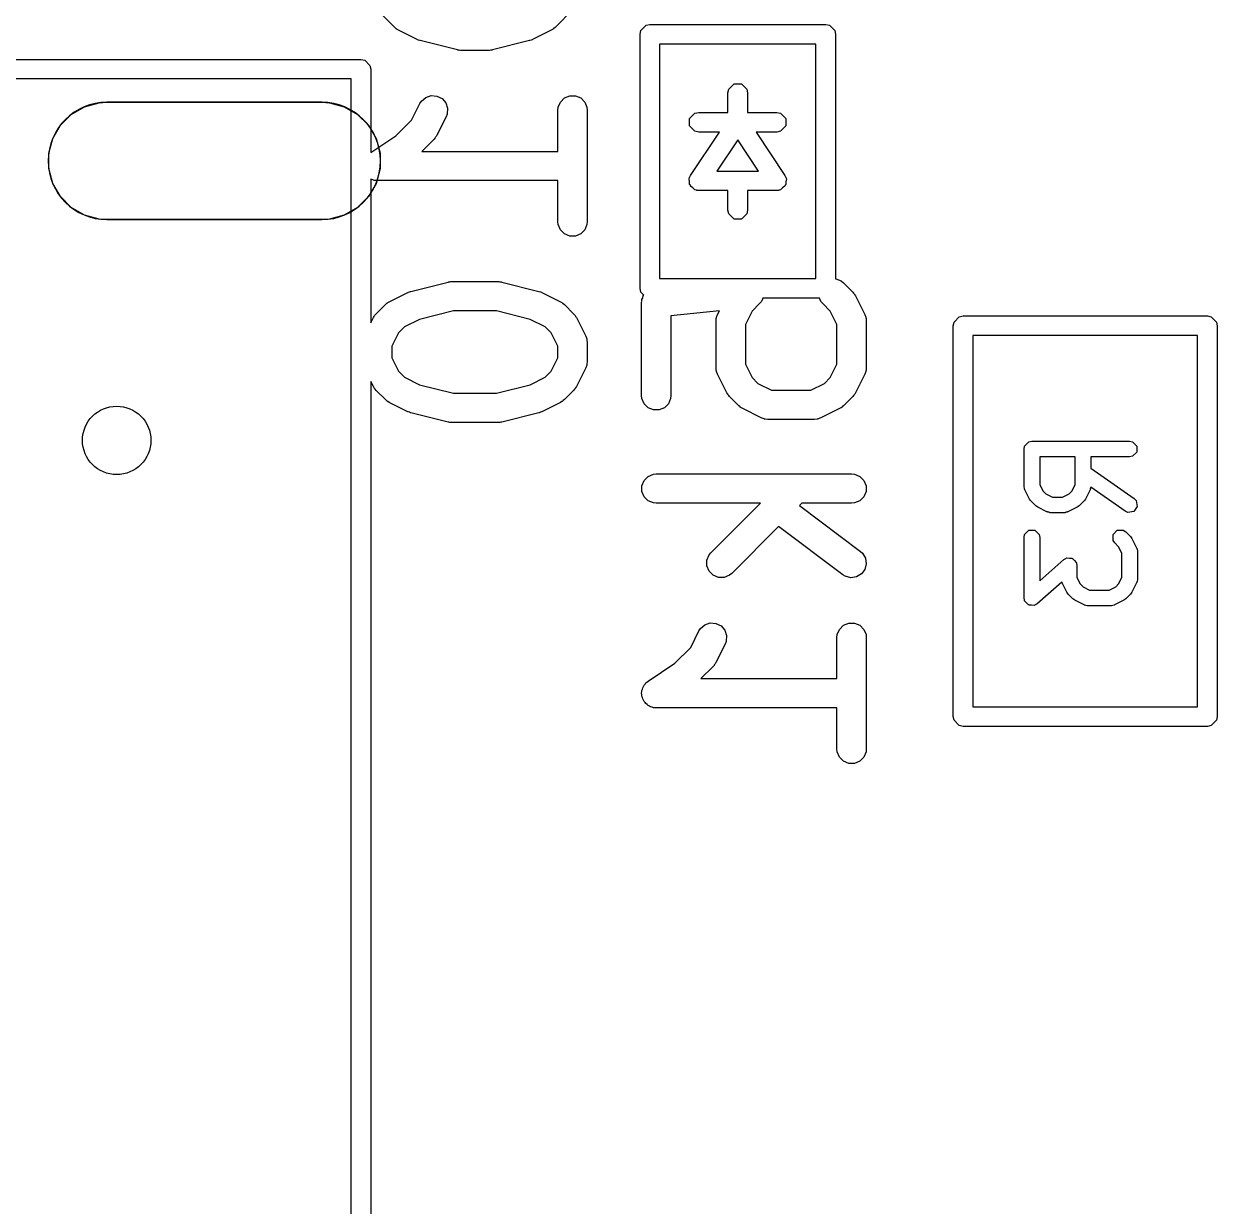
# Model space of a CAD drawing. Extents: x 4.21 to 7.42, y -5.27 to -2.46.
# Drawn here: x 5.0411 to 5.2815, y -3.5054 to -3.2672 of the extents above; entities that cross this region are included whole.
import ezdxf

# ---------------------------------------------------------------- set-up
doc = ezdxf.new("R2010")
doc.units = 0
doc.header["$MEASUREMENT"] = 0
doc.layers.add('BLACK', color=7, linetype='CONTINUOUS')

msp = doc.modelspace()

# ---------------------------------------------------------------- linework, layer by layer
at = {"layer": 'BLACK', "linetype": 'CONTINUOUS'}
for p, q in [((5.11579, -3.26795), (5.11204, -3.2642)), ((5.15184, -3.2642), (5.14809, -3.26795)), ((5.11602, -3.26814), (5.11579, -3.26795)), ((5.11607, -3.2682), (5.11602, -3.26814)), ((5.11616, -3.26825), (5.11607, -3.2682)), ((5.11624, -3.26832), (5.11616, -3.26825)), ((5.11631, -3.26835), (5.11624, -3.26832)), ((5.11656, -3.2685), (5.11631, -3.26835)), ((5.12031, -3.27038), (5.11656, -3.2685)), ((5.14732, -3.2685), (5.14357, -3.27038)), ((5.14757, -3.26835), (5.14732, -3.2685)), ((5.14764, -3.26832), (5.14757, -3.26835)), ((5.14772, -3.26825), (5.14764, -3.26832)), ((5.14781, -3.2682), (5.14772, -3.26825)), ((5.14786, -3.26814), (5.14781, -3.2682)), ((5.14809, -3.26795), (5.14786, -3.26814)), ((5.16522, -3.26933), (5.16537, -3.26858)), ((5.16522, -3.32051), (5.16522, -3.26933)), ((5.16537, -3.26858), (5.16643, -3.26751)), ((5.16643, -3.26751), (5.16719, -3.26736)), ((5.16719, -3.26736), (5.20262, -3.26736)), ((5.20262, -3.26736), (5.20337, -3.26751)), ((5.20337, -3.26751), (5.20444, -3.26858)), ((5.20444, -3.26858), (5.20459, -3.26933)), ((5.20459, -3.26933), (5.20459, -3.31859)), ((5.12035, -3.27039), (5.12031, -3.27038)), ((5.12037, -3.27041), (5.12035, -3.27039)), ((5.12061, -3.27049), (5.12037, -3.27041)), ((5.12085, -3.27059), (5.12061, -3.27049)), ((5.12087, -3.27059), (5.12085, -3.27059)), ((5.12091, -3.2706), (5.12087, -3.27059)), ((5.12841, -3.27248), (5.12091, -3.2706)), ((5.14297, -3.2706), (5.13547, -3.27248)), ((5.14301, -3.27059), (5.14297, -3.2706)), ((5.14303, -3.27059), (5.14301, -3.27059)), ((5.14327, -3.27049), (5.14303, -3.27059)), ((5.14351, -3.27041), (5.14327, -3.27049)), ((5.14353, -3.27039), (5.14351, -3.27041)), ((5.14357, -3.27038), (5.14353, -3.27039)), ((5.16915, -3.2713), (5.16915, -3.31854)), ((5.20065, -3.2713), (5.16915, -3.2713)), ((5.20065, -3.31854), (5.20065, -3.2713)), ((5.12851, -3.27249), (5.12841, -3.27248)), ((5.12855, -3.27251), (5.12851, -3.27249)), ((5.12877, -3.27253), (5.12855, -3.27251)), ((5.12899, -3.27256), (5.12877, -3.27253)), ((5.12903, -3.27255), (5.12899, -3.27256)), ((5.12913, -3.27256), (5.12903, -3.27255)), ((5.13475, -3.27256), (5.12913, -3.27256)), ((5.13485, -3.27255), (5.13475, -3.27256)), ((5.1349, -3.27256), (5.13485, -3.27255)), ((5.13511, -3.27253), (5.1349, -3.27256)), ((5.13533, -3.27251), (5.13511, -3.27253)), ((5.13537, -3.27249), (5.13533, -3.27251)), ((5.13547, -3.27248), (5.13537, -3.27249)), ((4.82023, -3.27437), (5.109, -3.27437)), ((5.109, -3.27437), (5.10975, -3.27452)), ((5.10975, -3.27452), (5.11081, -3.27559)), ((5.11081, -3.27559), (5.11096, -3.27634)), ((5.11096, -3.27634), (5.11096, -3.29317)), ((5.10703, -3.27831), (4.82257, -3.27831)), ((5.10703, -3.65054), (5.10703, -3.27831)), ((5.18293, -3.28114), (5.18308, -3.28039)), ((5.18293, -3.28508), (5.18293, -3.28114)), ((5.18308, -3.28039), (5.18415, -3.27932)), ((5.18415, -3.27932), (5.18565, -3.27932)), ((5.18565, -3.27932), (5.18672, -3.28039)), ((5.18672, -3.28039), (5.18687, -3.28114)), ((5.18687, -3.28114), (5.18687, -3.28508)), ((5.0533, -3.28393), (5.05627, -3.28313)), ((5.05627, -3.28313), (5.05781, -3.28303)), ((5.05781, -3.28303), (5.10112, -3.28303)), ((5.10112, -3.28303), (5.05781, -3.28303)), ((5.10112, -3.28303), (5.10266, -3.28313)), ((5.10266, -3.28313), (5.10564, -3.28393)), ((5.1192, -3.28661), (5.12086, -3.28329)), ((5.12086, -3.28329), (5.12117, -3.2828)), ((5.12117, -3.2828), (5.12204, -3.28204)), ((5.12204, -3.28204), (5.12314, -3.28168)), ((5.12314, -3.28168), (5.12429, -3.28176)), ((5.12429, -3.28176), (5.12532, -3.28228)), ((5.12532, -3.28228), (5.12607, -3.28315)), ((5.12607, -3.28315), (5.12643, -3.28424)), ((5.14873, -3.28403), (5.14917, -3.28297)), ((5.14917, -3.28297), (5.14999, -3.28215)), ((5.14999, -3.28215), (5.15105, -3.28171)), ((5.15105, -3.28171), (5.1522, -3.28171)), ((5.1522, -3.28171), (5.15327, -3.28215)), ((5.15327, -3.28215), (5.15408, -3.28297)), ((5.15408, -3.28297), (5.15452, -3.28403)), ((5.04844, -3.28765), (5.05062, -3.28547)), ((5.05062, -3.28547), (5.0533, -3.28393)), ((5.10564, -3.28393), (5.10831, -3.28547)), ((5.10831, -3.28547), (5.11049, -3.28765)), ((5.12615, -3.28593), (5.12427, -3.28968)), ((5.12635, -3.28539), (5.12615, -3.28593)), ((5.12643, -3.28424), (5.12635, -3.28539)), ((5.14867, -3.28461), (5.14873, -3.28403)), ((5.14867, -3.29291), (5.14867, -3.28461)), ((5.15452, -3.28403), (5.15458, -3.28461)), ((5.15458, -3.28461), (5.15458, -3.30711)), ((5.17521, -3.28629), (5.17627, -3.28523)), ((5.17627, -3.28523), (5.17703, -3.28508)), ((5.17703, -3.28508), (5.18293, -3.28508)), ((5.18687, -3.28508), (5.19278, -3.28508)), ((5.19278, -3.28508), (5.19353, -3.28523)), ((5.19353, -3.28523), (5.19459, -3.28629)), ((5.0469, -3.29032), (5.04844, -3.28765)), ((5.11049, -3.28765), (5.11203, -3.29032)), ((5.116, -3.28981), (5.1192, -3.28661)), ((5.17521, -3.2878), (5.17521, -3.28629)), ((5.17627, -3.28887), (5.17521, -3.2878)), ((5.19459, -3.2878), (5.19353, -3.28887)), ((5.19459, -3.28629), (5.19459, -3.2878)), ((5.0461, -3.2933), (5.0469, -3.29032)), ((5.11096, -3.29317), (5.116, -3.28981)), ((5.11203, -3.29032), (5.11283, -3.2933)), ((5.12372, -3.29045), (5.12126, -3.29291)), ((5.1239, -3.29022), (5.12372, -3.29045)), ((5.12396, -3.29017), (5.1239, -3.29022)), ((5.12402, -3.29008), (5.12396, -3.29017)), ((5.12409, -3.29), (5.12402, -3.29008)), ((5.12412, -3.28993), (5.12409, -3.29)), ((5.12427, -3.28968), (5.12412, -3.28993)), ((5.17539, -3.29777), (5.18122, -3.28902)), ((5.17703, -3.28902), (5.17627, -3.28887)), ((5.18122, -3.28902), (5.17703, -3.28902)), ((5.1849, -3.2906), (5.18071, -3.29689)), ((5.1891, -3.29689), (5.1849, -3.2906)), ((5.19278, -3.28902), (5.18858, -3.28902)), ((5.18858, -3.28902), (5.19441, -3.29777)), ((5.19353, -3.28887), (5.19278, -3.28902)), ((5.0461, -3.29638), (5.0461, -3.2933)), ((5.11283, -3.2933), (5.11283, -3.29638)), ((5.12126, -3.29291), (5.14867, -3.29291)), ((5.0469, -3.29936), (5.0461, -3.29638)), ((5.11283, -3.29638), (5.11203, -3.29936)), ((5.17521, -3.2981), (5.17528, -3.29804)), ((5.17521, -3.2982), (5.17521, -3.2981)), ((5.17528, -3.29804), (5.17539, -3.29777)), ((5.18071, -3.29689), (5.1891, -3.29689)), ((5.19441, -3.29777), (5.19452, -3.29804)), ((5.19452, -3.29804), (5.19459, -3.2981)), ((5.19459, -3.2981), (5.19459, -3.2982)), ((5.04844, -3.30203), (5.0469, -3.29936)), ((5.11203, -3.29936), (5.11049, -3.30203)), ((5.11112, -3.29859), (5.11096, -3.29848)), ((5.11096, -3.29848), (5.11096, -3.32746)), ((5.11141, -3.29864), (5.11112, -3.29859)), ((5.11168, -3.29875), (5.11141, -3.29864)), ((5.11225, -3.29881), (5.11168, -3.29875)), ((5.11226, -3.29881), (5.11225, -3.29881)), ((5.11225, -3.29881), (5.11225, -3.29881)), ((5.11225, -3.29881), (5.11225, -3.29881)), ((5.14867, -3.29881), (5.11226, -3.29881)), ((5.14867, -3.30711), (5.14867, -3.29881)), ((5.1751, -3.29848), (5.17521, -3.2982)), ((5.17521, -3.29904), (5.1751, -3.29848)), ((5.17521, -3.29961), (5.17521, -3.29904)), ((5.17535, -3.29975), (5.17521, -3.29961)), ((5.17539, -3.29995), (5.17535, -3.29975)), ((5.17587, -3.30027), (5.17539, -3.29995)), ((5.17627, -3.30068), (5.17587, -3.30027)), ((5.19393, -3.30027), (5.19353, -3.30068)), ((5.19441, -3.29995), (5.19393, -3.30027)), ((5.19445, -3.29975), (5.19441, -3.29995)), ((5.19459, -3.29961), (5.19445, -3.29975)), ((5.19459, -3.2982), (5.19471, -3.29848)), ((5.19471, -3.29848), (5.19459, -3.29904)), ((5.19459, -3.29904), (5.19459, -3.29961)), ((5.05062, -3.30421), (5.04844, -3.30203)), ((5.11049, -3.30203), (5.10831, -3.30421)), ((5.17656, -3.30073), (5.17627, -3.30068)), ((5.17665, -3.30079), (5.17656, -3.30073)), ((5.17674, -3.30077), (5.17665, -3.30079)), ((5.17703, -3.30083), (5.17674, -3.30077)), ((5.18293, -3.30083), (5.17703, -3.30083)), ((5.18293, -3.30476), (5.18293, -3.30083)), ((5.19278, -3.30083), (5.18687, -3.30083)), ((5.18687, -3.30083), (5.18687, -3.30476)), ((5.19306, -3.30077), (5.19278, -3.30083)), ((5.19316, -3.30079), (5.19306, -3.30077)), ((5.19324, -3.30073), (5.19316, -3.30079)), ((5.19353, -3.30068), (5.19324, -3.30073)), ((5.0533, -3.30575), (5.05062, -3.30421)), ((5.10831, -3.30421), (5.10564, -3.30575)), ((5.18308, -3.30552), (5.18293, -3.30476)), ((5.18687, -3.30476), (5.18672, -3.30552)), ((5.05627, -3.30655), (5.0533, -3.30575)), ((5.05781, -3.30665), (5.05627, -3.30655)), ((5.10112, -3.30665), (5.05781, -3.30665)), ((5.05781, -3.30665), (5.10112, -3.30665)), ((5.10266, -3.30655), (5.10112, -3.30665)), ((5.10564, -3.30575), (5.10266, -3.30655)), ((5.14873, -3.30768), (5.14867, -3.30711)), ((5.14917, -3.30875), (5.14873, -3.30768)), ((5.15452, -3.30768), (5.15408, -3.30875)), ((5.15458, -3.30711), (5.15452, -3.30768)), ((5.18415, -3.30658), (5.18308, -3.30552)), ((5.18565, -3.30658), (5.18415, -3.30658)), ((5.18672, -3.30552), (5.18565, -3.30658)), ((5.14999, -3.30956), (5.14917, -3.30875)), ((5.15105, -3.31), (5.14999, -3.30956)), ((5.1522, -3.31), (5.15105, -3.31)), ((5.15327, -3.30956), (5.1522, -3.31)), ((5.15408, -3.30875), (5.15327, -3.30956)), ((5.11904, -3.32112), (5.12654, -3.31924)), ((5.12654, -3.31924), (5.12664, -3.31923)), ((5.12664, -3.31923), (5.12668, -3.31921)), ((5.12668, -3.31921), (5.1269, -3.31919)), ((5.1269, -3.31919), (5.12711, -3.31916)), ((5.12711, -3.31916), (5.12715, -3.31916)), ((5.12715, -3.31916), (5.12725, -3.31915)), ((5.12725, -3.31915), (5.13663, -3.31915)), ((5.13663, -3.31915), (5.13673, -3.31916)), ((5.13673, -3.31916), (5.13677, -3.31916)), ((5.13677, -3.31916), (5.13699, -3.31919)), ((5.13699, -3.31919), (5.1372, -3.31921)), ((5.1372, -3.31921), (5.13724, -3.31923)), ((5.13724, -3.31923), (5.13734, -3.31924)), ((5.13734, -3.31924), (5.14484, -3.32112)), ((5.16915, -3.31854), (5.20065, -3.31854)), ((5.20459, -3.31859), (5.20467, -3.31859)), ((5.20467, -3.31859), (5.20574, -3.31903)), ((5.20574, -3.31903), (5.20619, -3.3194)), ((5.20619, -3.3194), (5.20806, -3.32128)), ((5.11469, -3.32321), (5.11844, -3.32134)), ((5.11844, -3.32134), (5.11848, -3.32132)), ((5.11848, -3.32132), (5.11849, -3.32131)), ((5.11849, -3.32131), (5.11874, -3.32122)), ((5.11874, -3.32122), (5.11898, -3.32113)), ((5.11898, -3.32113), (5.119, -3.32113)), ((5.119, -3.32113), (5.11904, -3.32112)), ((5.14484, -3.32112), (5.14489, -3.32113)), ((5.14489, -3.32113), (5.14491, -3.32113)), ((5.14491, -3.32113), (5.14515, -3.32122)), ((5.14515, -3.32122), (5.14539, -3.32131)), ((5.14539, -3.32131), (5.14541, -3.32132)), ((5.14541, -3.32132), (5.14545, -3.32134)), ((5.14545, -3.32134), (5.1492, -3.32321)), ((5.16537, -3.32127), (5.16522, -3.32051)), ((5.16596, -3.32186), (5.16537, -3.32127)), ((5.16575, -3.32239), (5.16587, -3.32198)), ((5.16587, -3.32198), (5.16596, -3.32186)), ((5.20806, -3.32128), (5.20825, -3.3215)), ((5.20825, -3.3215), (5.20831, -3.32155)), ((5.20831, -3.32155), (5.20836, -3.32164)), ((5.20836, -3.32164), (5.20843, -3.32172)), ((5.20843, -3.32172), (5.20846, -3.3218)), ((5.20846, -3.3218), (5.20861, -3.32204)), ((5.20861, -3.32204), (5.21049, -3.32579)), ((5.11204, -3.32564), (5.11392, -3.32377)), ((5.11392, -3.32377), (5.11414, -3.32358)), ((5.11414, -3.32358), (5.1142, -3.32352)), ((5.1142, -3.32352), (5.11428, -3.32347)), ((5.11428, -3.32347), (5.11437, -3.3234)), ((5.11437, -3.3234), (5.11444, -3.32337)), ((5.11444, -3.32337), (5.11469, -3.32321)), ((5.1492, -3.32321), (5.14945, -3.32337)), ((5.14945, -3.32337), (5.14952, -3.3234)), ((5.14952, -3.3234), (5.1496, -3.32347)), ((5.1496, -3.32347), (5.14969, -3.32352)), ((5.14969, -3.32352), (5.14974, -3.32358)), ((5.14974, -3.32358), (5.14997, -3.32377)), ((5.14997, -3.32377), (5.15184, -3.32564)), ((5.16552, -3.32336), (5.16555, -3.32315)), ((5.16552, -3.34211), (5.16552, -3.32336)), ((5.16554, -3.32308), (5.16556, -3.32301)), ((5.16555, -3.32315), (5.16554, -3.32308)), ((5.16556, -3.32301), (5.16558, -3.32279)), ((5.16558, -3.32279), (5.16575, -3.32239)), ((5.18931, -3.32358), (5.18778, -3.32511)), ((5.18968, -3.32313), (5.18931, -3.32358)), ((5.18974, -3.32299), (5.18968, -3.32313)), ((5.18983, -3.32288), (5.18974, -3.32299)), ((5.18995, -3.32248), (5.18983, -3.32288)), ((5.20137, -3.32248), (5.18995, -3.32248)), ((5.20164, -3.32313), (5.20137, -3.32248)), ((5.20201, -3.32358), (5.20164, -3.32313)), ((5.20355, -3.32511), (5.20201, -3.32358)), ((5.11096, -3.32746), (5.11149, -3.32641)), ((5.11149, -3.32641), (5.11165, -3.32616)), ((5.11165, -3.32616), (5.11168, -3.32609)), ((5.11168, -3.32609), (5.11174, -3.32601)), ((5.11174, -3.32601), (5.1118, -3.32592)), ((5.1118, -3.32592), (5.11186, -3.32587)), ((5.11186, -3.32587), (5.11204, -3.32564)), ((5.12079, -3.32677), (5.11776, -3.32828)), ((5.12762, -3.32506), (5.12079, -3.32677)), ((5.13627, -3.32506), (5.12762, -3.32506)), ((5.1431, -3.32677), (5.13627, -3.32506)), ((5.14613, -3.32828), (5.1431, -3.32677)), ((5.15184, -3.32564), (5.15203, -3.32587)), ((5.15203, -3.32587), (5.15208, -3.32592)), ((5.15208, -3.32592), (5.15214, -3.32601)), ((5.15214, -3.32601), (5.15221, -3.32609)), ((5.15221, -3.32609), (5.15224, -3.32616)), ((5.15224, -3.32616), (5.15239, -3.32641)), ((5.15239, -3.32641), (5.15427, -3.33016)), ((5.1812, -3.32506), (5.17143, -3.32604)), ((5.17143, -3.32604), (5.17143, -3.34211)), ((5.18052, -3.32711), (5.18058, -3.32654)), ((5.18058, -3.32654), (5.18062, -3.32644)), ((5.18062, -3.32644), (5.18063, -3.32633)), ((5.18063, -3.32633), (5.18083, -3.32579)), ((5.18083, -3.32579), (5.1812, -3.32506)), ((5.18778, -3.32511), (5.18643, -3.32781)), ((5.20489, -3.32781), (5.20355, -3.32511)), ((5.21049, -3.32579), (5.2107, -3.32633)), ((5.2107, -3.32633), (5.2107, -3.32644)), ((5.2107, -3.32644), (5.21074, -3.32654)), ((5.21074, -3.32654), (5.2108, -3.32711)), ((5.22848, -3.3273), (5.22954, -3.32623)), ((5.22954, -3.32623), (5.2303, -3.32608)), ((5.2303, -3.32608), (5.27951, -3.32608)), ((5.27951, -3.32608), (5.28026, -3.32623)), ((5.28026, -3.32623), (5.28133, -3.3273)), ((5.11776, -3.32828), (5.11656, -3.32948)), ((5.14733, -3.32948), (5.14613, -3.32828)), ((5.18052, -3.33649), (5.18052, -3.32711)), ((5.18643, -3.32781), (5.18643, -3.33579)), ((5.20489, -3.33579), (5.20489, -3.32781)), ((5.2108, -3.32711), (5.2108, -3.33649)), ((5.22833, -3.32805), (5.22848, -3.3273)), ((5.22833, -3.40679), (5.22833, -3.32805)), ((5.28133, -3.3273), (5.28148, -3.32805)), ((5.28148, -3.32805), (5.28148, -3.40679)), ((5.11656, -3.32948), (5.11521, -3.33218)), ((5.14867, -3.33218), (5.14733, -3.32948)), ((5.15427, -3.33016), (5.15447, -3.3307)), ((5.15447, -3.3307), (5.15448, -3.33081)), ((5.15448, -3.33081), (5.15452, -3.3309)), ((5.15452, -3.3309), (5.15458, -3.33148)), ((5.15458, -3.33148), (5.15458, -3.33523)), ((5.23226, -3.33002), (5.23226, -3.40482)), ((5.27754, -3.33002), (5.23226, -3.33002)), ((5.27754, -3.40482), (5.27754, -3.33002)), ((5.11521, -3.33218), (5.11521, -3.33453)), ((5.14867, -3.33453), (5.14867, -3.33218)), ((5.11521, -3.33453), (5.11656, -3.33723)), ((5.14733, -3.33723), (5.14867, -3.33453)), ((5.15427, -3.33655), (5.15239, -3.3403)), ((5.15447, -3.33601), (5.15427, -3.33655)), ((5.15448, -3.3359), (5.15447, -3.33601)), ((5.15452, -3.3358), (5.15448, -3.3359)), ((5.15458, -3.33523), (5.15452, -3.3358)), ((5.18058, -3.33706), (5.18052, -3.33649)), ((5.18643, -3.33579), (5.18778, -3.33849)), ((5.20355, -3.33849), (5.20489, -3.33579)), ((5.2108, -3.33649), (5.21074, -3.33706)), ((5.11656, -3.33723), (5.11776, -3.33843)), ((5.11776, -3.33843), (5.12079, -3.33994)), ((5.1431, -3.33994), (5.14613, -3.33843)), ((5.14613, -3.33843), (5.14733, -3.33723)), ((5.18062, -3.33716), (5.18058, -3.33706)), ((5.18063, -3.33727), (5.18062, -3.33716)), ((5.18083, -3.33781), (5.18063, -3.33727)), ((5.18271, -3.34156), (5.18083, -3.33781)), ((5.18778, -3.33849), (5.18897, -3.33969)), ((5.20235, -3.33969), (5.20355, -3.33849)), ((5.21049, -3.33781), (5.20861, -3.34156)), ((5.2107, -3.33727), (5.21049, -3.33781)), ((5.21074, -3.33706), (5.2107, -3.33716)), ((5.2107, -3.33716), (5.2107, -3.33727)), ((5.11149, -3.3403), (5.11096, -3.33925)), ((5.11096, -3.33925), (5.11096, -3.65054)), ((5.11165, -3.34055), (5.11149, -3.3403)), ((5.11168, -3.34062), (5.11165, -3.34055)), ((5.11174, -3.3407), (5.11168, -3.34062)), ((5.1118, -3.34079), (5.11174, -3.3407)), ((5.11186, -3.34084), (5.1118, -3.34079)), ((5.11204, -3.34107), (5.11186, -3.34084)), ((5.11392, -3.34294), (5.11204, -3.34107)), ((5.12079, -3.33994), (5.12762, -3.34165)), ((5.13627, -3.34165), (5.1431, -3.33994)), ((5.15184, -3.34107), (5.14997, -3.34294)), ((5.15203, -3.34084), (5.15184, -3.34107)), ((5.15208, -3.34079), (5.15203, -3.34084)), ((5.15214, -3.3407), (5.15208, -3.34079)), ((5.15221, -3.34062), (5.15214, -3.3407)), ((5.15224, -3.34055), (5.15221, -3.34062)), ((5.15239, -3.3403), (5.15224, -3.34055)), ((5.18897, -3.33969), (5.19167, -3.34103)), ((5.19167, -3.34103), (5.19965, -3.34103)), ((5.19965, -3.34103), (5.20235, -3.33969)), ((5.11414, -3.34313), (5.11392, -3.34294)), ((5.1142, -3.34319), (5.11414, -3.34313)), ((5.11428, -3.34324), (5.1142, -3.34319)), ((5.11437, -3.34331), (5.11428, -3.34324)), ((5.11444, -3.34334), (5.11437, -3.34331)), ((5.11469, -3.34349), (5.11444, -3.34334)), ((5.11844, -3.34537), (5.11469, -3.34349)), ((5.12762, -3.34165), (5.13627, -3.34165)), ((5.1492, -3.34349), (5.14545, -3.34537)), ((5.14945, -3.34334), (5.1492, -3.34349)), ((5.14952, -3.34331), (5.14945, -3.34334)), ((5.1496, -3.34324), (5.14952, -3.34331)), ((5.14969, -3.34319), (5.1496, -3.34324)), ((5.14974, -3.34313), (5.14969, -3.34319)), ((5.14997, -3.34294), (5.14974, -3.34313)), ((5.16558, -3.34269), (5.16552, -3.34211)), ((5.16602, -3.34375), (5.16558, -3.34269)), ((5.16684, -3.34457), (5.16602, -3.34375)), ((5.17093, -3.34375), (5.17012, -3.34457)), ((5.17137, -3.34269), (5.17093, -3.34375)), ((5.17143, -3.34211), (5.17137, -3.34269)), ((5.18287, -3.34181), (5.18271, -3.34156)), ((5.18289, -3.34188), (5.18287, -3.34181)), ((5.18296, -3.34196), (5.18289, -3.34188)), ((5.18302, -3.34205), (5.18296, -3.34196)), ((5.18308, -3.3421), (5.18302, -3.34205)), ((5.18326, -3.34233), (5.18308, -3.3421)), ((5.18514, -3.3442), (5.18326, -3.34233)), ((5.20806, -3.34233), (5.20619, -3.3442)), ((5.20825, -3.3421), (5.20806, -3.34233)), ((5.20831, -3.34205), (5.20825, -3.3421)), ((5.20836, -3.34196), (5.20831, -3.34205)), ((5.20843, -3.34188), (5.20836, -3.34196)), ((5.20846, -3.34181), (5.20843, -3.34188)), ((5.20861, -3.34156), (5.20846, -3.34181)), ((5.11848, -3.34538), (5.11844, -3.34537)), ((5.11849, -3.3454), (5.11848, -3.34538)), ((5.11874, -3.34548), (5.11849, -3.3454)), ((5.11898, -3.34558), (5.11874, -3.34548)), ((5.119, -3.34558), (5.11898, -3.34558)), ((5.11904, -3.34559), (5.119, -3.34558)), ((5.12654, -3.34747), (5.11904, -3.34559)), ((5.14484, -3.34559), (5.13734, -3.34747)), ((5.14489, -3.34558), (5.14484, -3.34559)), ((5.14491, -3.34558), (5.14489, -3.34558)), ((5.14515, -3.34548), (5.14491, -3.34558)), ((5.14539, -3.3454), (5.14515, -3.34548)), ((5.14541, -3.34538), (5.14539, -3.3454)), ((5.14545, -3.34537), (5.14541, -3.34538)), ((5.1679, -3.34501), (5.16684, -3.34457)), ((5.16905, -3.34501), (5.1679, -3.34501)), ((5.17012, -3.34457), (5.16905, -3.34501)), ((5.18536, -3.34439), (5.18514, -3.3442)), ((5.18541, -3.34444), (5.18536, -3.34439)), ((5.1855, -3.3445), (5.18541, -3.34444)), ((5.18558, -3.34457), (5.1855, -3.3445)), ((5.18566, -3.3446), (5.18558, -3.34457)), ((5.1859, -3.34475), (5.18566, -3.3446)), ((5.18965, -3.34663), (5.1859, -3.34475)), ((5.20542, -3.34475), (5.20167, -3.34663)), ((5.20567, -3.3446), (5.20542, -3.34475)), ((5.20574, -3.34457), (5.20567, -3.3446)), ((5.20582, -3.3445), (5.20574, -3.34457)), ((5.20591, -3.34444), (5.20582, -3.3445)), ((5.20596, -3.34439), (5.20591, -3.34444)), ((5.20619, -3.3442), (5.20596, -3.34439)), ((5.12664, -3.34748), (5.12654, -3.34747)), ((5.12668, -3.3475), (5.12664, -3.34748)), ((5.1269, -3.34752), (5.12668, -3.3475)), ((5.12711, -3.34755), (5.1269, -3.34752)), ((5.12715, -3.34755), (5.12711, -3.34755)), ((5.12725, -3.34756), (5.12715, -3.34755)), ((5.13663, -3.34756), (5.12725, -3.34756)), ((5.13673, -3.34755), (5.13663, -3.34756)), ((5.13677, -3.34755), (5.13673, -3.34755)), ((5.13699, -3.34752), (5.13677, -3.34755)), ((5.1372, -3.3475), (5.13699, -3.34752)), ((5.13724, -3.34748), (5.1372, -3.3475)), ((5.13734, -3.34747), (5.13724, -3.34748)), ((5.19019, -3.34683), (5.18965, -3.34663)), ((5.1903, -3.34684), (5.19019, -3.34683)), ((5.1904, -3.34688), (5.1903, -3.34684)), ((5.19097, -3.34694), (5.1904, -3.34688)), ((5.20035, -3.34694), (5.19097, -3.34694)), ((5.20092, -3.34688), (5.20035, -3.34694)), ((5.20102, -3.34684), (5.20092, -3.34688)), ((5.20113, -3.34683), (5.20102, -3.34684)), ((5.20167, -3.34663), (5.20113, -3.34683)), ((5.24258, -3.35289), (5.2427, -3.35229)), ((5.24258, -3.36039), (5.24258, -3.35289)), ((5.2427, -3.35229), (5.24356, -3.35144)), ((5.24356, -3.35144), (5.24416, -3.35132)), ((5.24416, -3.35132), (5.26384, -3.35132)), ((5.26384, -3.35132), (5.26445, -3.35144)), ((5.26445, -3.35144), (5.2653, -3.35229)), ((5.2653, -3.35229), (5.2653, -3.35349)), ((5.2529, -3.35447), (5.24573, -3.35447)), ((5.24573, -3.35447), (5.24573, -3.36002)), ((5.2529, -3.36002), (5.2529, -3.35447)), ((5.26384, -3.35447), (5.25605, -3.35447)), ((5.25605, -3.35447), (5.25605, -3.35676)), ((5.26445, -3.35435), (5.26384, -3.35447)), ((5.2653, -3.35349), (5.26445, -3.35435)), ((5.16684, -3.3584), (5.1679, -3.35796)), ((5.1679, -3.35796), (5.16848, -3.35791)), ((5.16848, -3.35791), (5.20785, -3.35791)), ((5.20785, -3.35791), (5.20842, -3.35796)), ((5.20842, -3.35796), (5.20949, -3.3584)), ((5.25605, -3.35676), (5.26475, -3.36285)), ((5.16558, -3.36028), (5.16602, -3.35922)), ((5.16558, -3.36144), (5.16558, -3.36028)), ((5.16602, -3.35922), (5.16684, -3.3584)), ((5.20949, -3.3584), (5.2103, -3.35922)), ((5.2103, -3.35922), (5.21074, -3.36028)), ((5.21074, -3.36028), (5.21074, -3.36144)), ((5.2426, -3.36047), (5.24258, -3.36039)), ((5.24259, -3.3605), (5.2426, -3.36047)), ((5.24266, -3.36075), (5.24259, -3.3605)), ((5.24573, -3.36002), (5.24639, -3.36133)), ((5.25224, -3.36133), (5.2529, -3.36002)), ((5.25602, -3.36058), (5.25597, -3.36075)), ((5.26294, -3.36543), (5.25602, -3.36058)), ((5.16602, -3.3625), (5.16558, -3.36144)), ((5.16684, -3.36331), (5.16602, -3.3625)), ((5.2103, -3.3625), (5.20949, -3.36331)), ((5.21074, -3.36144), (5.2103, -3.3625)), ((5.2427, -3.36099), (5.24266, -3.36075)), ((5.24273, -3.36102), (5.2427, -3.36099)), ((5.24275, -3.3611), (5.24273, -3.36102)), ((5.24369, -3.36297), (5.24275, -3.3611)), ((5.24384, -3.36317), (5.24369, -3.36297)), ((5.24639, -3.36133), (5.24697, -3.36191)), ((5.24697, -3.36191), (5.24828, -3.36257)), ((5.24828, -3.36257), (5.25035, -3.36257)), ((5.25035, -3.36257), (5.25166, -3.36191)), ((5.25166, -3.36191), (5.25224, -3.36133)), ((5.25494, -3.36297), (5.25479, -3.36317)), ((5.25588, -3.3611), (5.25494, -3.36297)), ((5.2559, -3.36102), (5.25588, -3.3611)), ((5.25593, -3.36099), (5.2559, -3.36102)), ((5.25597, -3.36075), (5.25593, -3.36099)), ((5.26475, -3.36285), (5.26517, -3.36329)), ((5.1679, -3.36376), (5.16684, -3.36331)), ((5.16848, -3.36381), (5.1679, -3.36376)), ((5.18947, -3.36381), (5.16848, -3.36381)), ((5.17951, -3.37377), (5.18947, -3.36381)), ((5.19782, -3.36381), (5.19734, -3.36429)), ((5.19734, -3.36429), (5.20962, -3.3735)), ((5.20785, -3.36381), (5.19782, -3.36381)), ((5.20842, -3.36376), (5.20785, -3.36381)), ((5.20949, -3.36331), (5.20842, -3.36376)), ((5.24398, -3.36338), (5.24384, -3.36317)), ((5.24492, -3.36432), (5.24398, -3.36338)), ((5.24513, -3.36446), (5.24492, -3.36432)), ((5.24533, -3.36461), (5.24513, -3.36446)), ((5.2472, -3.36555), (5.24533, -3.36461)), ((5.2533, -3.36461), (5.25143, -3.36555)), ((5.2535, -3.36446), (5.2533, -3.36461)), ((5.25371, -3.36432), (5.2535, -3.36446)), ((5.25465, -3.36338), (5.25371, -3.36432)), ((5.25479, -3.36317), (5.25465, -3.36338)), ((5.2635, -3.36568), (5.26294, -3.36543)), ((5.26469, -3.36547), (5.2635, -3.36568)), ((5.26538, -3.36448), (5.26469, -3.36547)), ((5.26517, -3.36329), (5.26538, -3.36448)), ((5.24728, -3.36557), (5.2472, -3.36555)), ((5.24731, -3.3656), (5.24728, -3.36557)), ((5.24755, -3.36564), (5.24731, -3.3656)), ((5.2478, -3.36571), (5.24755, -3.36564)), ((5.24783, -3.3657), (5.2478, -3.36571)), ((5.24791, -3.36572), (5.24783, -3.3657)), ((5.25072, -3.36572), (5.24791, -3.36572)), ((5.2508, -3.3657), (5.25072, -3.36572)), ((5.25083, -3.36571), (5.2508, -3.3657)), ((5.25108, -3.36564), (5.25083, -3.36571)), ((5.25132, -3.3656), (5.25108, -3.36564)), ((5.25135, -3.36557), (5.25132, -3.3656)), ((5.25143, -3.36555), (5.25135, -3.36557)), ((5.19313, -3.36851), (5.18369, -3.37795)), ((5.20608, -3.37822), (5.19313, -3.36851)), ((5.24258, -3.3707), (5.2427, -3.3701)), ((5.2427, -3.3701), (5.24356, -3.36925)), ((5.24356, -3.36925), (5.24476, -3.36925)), ((5.24476, -3.36925), (5.24561, -3.3701)), ((5.24561, -3.3701), (5.24573, -3.3707)), ((5.26051, -3.3701), (5.26137, -3.36925)), ((5.26051, -3.3713), (5.26051, -3.3701)), ((5.26137, -3.36925), (5.26257, -3.36925)), ((5.26257, -3.36925), (5.26308, -3.36959)), ((5.26308, -3.36959), (5.26402, -3.37053)), ((5.24258, -3.38289), (5.24258, -3.3707)), ((5.24573, -3.3707), (5.24573, -3.37942)), ((5.26086, -3.37182), (5.26051, -3.3713)), ((5.26161, -3.37257), (5.26086, -3.37182)), ((5.26227, -3.37389), (5.26161, -3.37257)), ((5.26402, -3.37053), (5.26416, -3.37074)), ((5.26416, -3.37074), (5.26432, -3.37094)), ((5.26432, -3.37094), (5.26525, -3.37281)), ((5.1787, -3.37528), (5.17915, -3.37422)), ((5.17915, -3.37422), (5.17951, -3.37377)), ((5.20962, -3.3735), (5.21005, -3.37389)), ((5.21005, -3.37389), (5.21063, -3.37488)), ((5.21063, -3.37488), (5.2108, -3.37602)), ((5.25062, -3.37514), (5.25101, -3.37492)), ((5.25101, -3.37492), (5.25106, -3.37487)), ((5.25106, -3.37487), (5.25109, -3.37487)), ((5.25109, -3.37487), (5.25115, -3.37483)), ((5.25115, -3.37483), (5.25171, -3.37487)), ((5.25171, -3.37487), (5.25226, -3.37487)), ((5.25226, -3.37487), (5.2523, -3.37491)), ((5.2523, -3.37491), (5.25236, -3.37491)), ((5.25236, -3.37491), (5.25272, -3.37533)), ((5.26227, -3.37877), (5.26227, -3.37389)), ((5.26525, -3.37281), (5.26527, -3.37289)), ((5.26527, -3.37289), (5.2653, -3.37291)), ((5.2653, -3.37291), (5.26535, -3.37316)), ((5.26535, -3.37316), (5.26542, -3.3734)), ((5.26542, -3.3734), (5.2654, -3.37344)), ((5.2654, -3.37344), (5.26542, -3.37351)), ((5.26542, -3.37351), (5.26542, -3.37914)), ((5.1787, -3.37643), (5.1787, -3.37528)), ((5.17915, -3.3775), (5.1787, -3.37643)), ((5.17996, -3.37831), (5.17915, -3.3775)), ((5.21051, -3.37713), (5.20982, -3.37806)), ((5.2108, -3.37602), (5.21051, -3.37713)), ((5.24573, -3.37942), (5.25062, -3.37514)), ((5.25272, -3.37533), (5.25311, -3.37572)), ((5.25311, -3.37572), (5.25313, -3.3758)), ((5.25313, -3.3758), (5.25315, -3.37582)), ((5.25315, -3.37582), (5.25315, -3.37589)), ((5.25315, -3.37589), (5.25323, -3.37633)), ((5.25323, -3.37633), (5.25323, -3.37877)), ((5.18102, -3.37875), (5.17996, -3.37831)), ((5.18218, -3.37875), (5.18102, -3.37875)), ((5.18324, -3.37831), (5.18218, -3.37875)), ((5.18369, -3.37795), (5.18324, -3.37831)), ((5.20657, -3.37852), (5.20608, -3.37822)), ((5.20769, -3.37881), (5.20657, -3.37852)), ((5.20883, -3.37864), (5.20769, -3.37881)), ((5.20982, -3.37806), (5.20883, -3.37864)), ((5.2502, -3.3797), (5.2452, -3.38407)), ((5.2502, -3.37974), (5.2502, -3.3797)), ((5.25023, -3.37977), (5.2502, -3.37974)), ((5.25025, -3.37984), (5.25023, -3.37977)), ((5.25119, -3.38172), (5.25025, -3.37984)), ((5.25323, -3.37877), (5.25389, -3.38008)), ((5.26161, -3.38008), (5.26227, -3.37877)), ((5.26525, -3.37984), (5.26432, -3.38172)), ((5.26527, -3.37977), (5.26525, -3.37984)), ((5.2653, -3.37974), (5.26527, -3.37977)), ((5.26535, -3.37949), (5.2653, -3.37974)), ((5.26542, -3.37925), (5.26535, -3.37949)), ((5.26542, -3.37914), (5.2654, -3.37922)), ((5.2654, -3.37922), (5.26542, -3.37925)), ((5.25134, -3.38192), (5.25119, -3.38172)), ((5.25148, -3.38213), (5.25134, -3.38192)), ((5.25242, -3.38306), (5.25148, -3.38213)), ((5.25389, -3.38008), (5.25447, -3.38066)), ((5.25447, -3.38066), (5.25578, -3.38131)), ((5.25578, -3.38131), (5.25972, -3.38131)), ((5.25972, -3.38131), (5.26104, -3.38066)), ((5.26104, -3.38066), (5.26161, -3.38008)), ((5.26402, -3.38213), (5.26308, -3.38306)), ((5.26416, -3.38192), (5.26402, -3.38213)), ((5.26432, -3.38172), (5.26416, -3.38192)), ((5.24267, -3.38333), (5.24258, -3.38289)), ((5.24267, -3.38339), (5.24267, -3.38333)), ((5.24269, -3.38342), (5.24267, -3.38339)), ((5.2427, -3.38349), (5.24269, -3.38342)), ((5.2431, -3.38388), (5.2427, -3.38349)), ((5.24346, -3.3843), (5.2431, -3.38388)), ((5.24352, -3.3843), (5.24346, -3.3843)), ((5.24356, -3.38434), (5.24352, -3.3843)), ((5.24411, -3.38434), (5.24356, -3.38434)), ((5.24466, -3.38438), (5.24411, -3.38434)), ((5.24473, -3.38434), (5.24466, -3.38438)), ((5.24476, -3.38434), (5.24473, -3.38434)), ((5.24481, -3.3843), (5.24476, -3.38434)), ((5.2452, -3.38407), (5.24481, -3.3843)), ((5.25263, -3.3832), (5.25242, -3.38306)), ((5.25283, -3.38336), (5.25263, -3.3832)), ((5.2547, -3.3843), (5.25283, -3.38336)), ((5.25478, -3.38432), (5.2547, -3.3843)), ((5.25481, -3.38434), (5.25478, -3.38432)), ((5.25505, -3.38439), (5.25481, -3.38434)), ((5.2553, -3.38446), (5.25505, -3.38439)), ((5.25533, -3.38445), (5.2553, -3.38446)), ((5.25541, -3.38446), (5.25533, -3.38445)), ((5.26009, -3.38446), (5.25541, -3.38446)), ((5.26017, -3.38445), (5.26009, -3.38446)), ((5.26021, -3.38446), (5.26017, -3.38445)), ((5.26045, -3.38439), (5.26021, -3.38446)), ((5.2607, -3.38434), (5.26045, -3.38439)), ((5.26072, -3.38432), (5.2607, -3.38434)), ((5.2608, -3.3843), (5.26072, -3.38432)), ((5.26267, -3.38336), (5.2608, -3.3843)), ((5.26287, -3.3832), (5.26267, -3.38336)), ((5.26308, -3.38306), (5.26287, -3.3832)), ((5.17542, -3.39286), (5.17708, -3.38954)), ((5.17708, -3.38954), (5.17739, -3.38905)), ((5.17739, -3.38905), (5.17826, -3.38829)), ((5.17826, -3.38829), (5.17936, -3.38793)), ((5.17936, -3.38793), (5.18051, -3.38801)), ((5.18051, -3.38801), (5.18154, -3.38852)), ((5.18154, -3.38852), (5.18229, -3.38939)), ((5.18229, -3.38939), (5.18266, -3.39049)), ((5.20495, -3.39028), (5.20539, -3.38922)), ((5.20539, -3.38922), (5.20621, -3.3884)), ((5.20621, -3.3884), (5.20727, -3.38796)), ((5.20727, -3.38796), (5.20842, -3.38796)), ((5.20842, -3.38796), (5.20949, -3.3884)), ((5.20949, -3.3884), (5.2103, -3.38922)), ((5.2103, -3.38922), (5.21074, -3.39028)), ((5.18257, -3.39164), (5.18237, -3.39218)), ((5.18266, -3.39049), (5.18257, -3.39164)), ((5.20489, -3.39086), (5.20495, -3.39028)), ((5.20489, -3.39915), (5.20489, -3.39086)), ((5.21074, -3.39028), (5.2108, -3.39086)), ((5.2108, -3.39086), (5.2108, -3.41335)), ((5.17222, -3.39606), (5.17542, -3.39286)), ((5.18237, -3.39218), (5.18049, -3.39593)), ((5.16684, -3.39965), (5.17222, -3.39606)), ((5.17994, -3.39669), (5.17748, -3.39915)), ((5.18012, -3.39647), (5.17994, -3.39669)), ((5.18018, -3.39642), (5.18012, -3.39647)), ((5.18024, -3.39633), (5.18018, -3.39642)), ((5.18031, -3.39625), (5.18024, -3.39633)), ((5.18034, -3.39617), (5.18031, -3.39625)), ((5.18049, -3.39593), (5.18034, -3.39617)), ((5.17748, -3.39915), (5.20489, -3.39915)), ((5.16558, -3.40153), (5.16569, -3.40126)), ((5.16558, -3.40182), (5.16558, -3.40153)), ((5.16569, -3.40126), (5.16575, -3.40097)), ((5.16575, -3.40097), (5.16591, -3.40073)), ((5.16591, -3.40073), (5.16602, -3.40046)), ((5.16602, -3.40046), (5.16623, -3.40026)), ((5.16623, -3.40026), (5.16639, -3.40001)), ((5.16639, -3.40001), (5.16683, -3.39965)), ((5.16683, -3.39965), (5.16684, -3.39965)), ((5.16684, -3.39965), (5.16684, -3.39965)), ((5.16684, -3.39965), (5.16684, -3.39965)), ((5.16552, -3.4021), (5.16558, -3.40182)), ((5.16558, -3.40239), (5.16552, -3.4021)), ((5.16558, -3.40268), (5.16558, -3.40239)), ((5.16569, -3.40295), (5.16558, -3.40268)), ((5.16575, -3.40323), (5.16569, -3.40295)), ((5.16591, -3.40347), (5.16575, -3.40323)), ((5.16602, -3.40374), (5.16591, -3.40347)), ((5.16623, -3.40395), (5.16602, -3.40374)), ((5.16639, -3.40419), (5.16623, -3.40395)), ((5.16663, -3.40435), (5.16639, -3.40419)), ((5.16684, -3.40456), (5.16663, -3.40435)), ((5.1671, -3.40467), (5.16684, -3.40456)), ((5.16734, -3.40483), (5.1671, -3.40467)), ((5.16763, -3.40489), (5.16734, -3.40483)), ((5.1679, -3.405), (5.16763, -3.40489)), ((5.16847, -3.40506), (5.1679, -3.405)), ((5.16848, -3.40506), (5.16847, -3.40506)), ((5.16847, -3.40506), (5.16847, -3.40506)), ((5.20489, -3.40506), (5.16848, -3.40506)), ((5.16848, -3.40506), (5.16848, -3.40506)), ((5.20489, -3.41335), (5.20489, -3.40506)), ((5.23226, -3.40482), (5.27754, -3.40482)), ((5.22848, -3.40754), (5.22833, -3.40679)), ((5.22954, -3.40861), (5.22848, -3.40754)), ((5.2303, -3.40876), (5.22954, -3.40861)), ((5.27951, -3.40876), (5.2303, -3.40876)), ((5.28026, -3.40861), (5.27951, -3.40876)), ((5.28133, -3.40754), (5.28026, -3.40861)), ((5.28148, -3.40679), (5.28133, -3.40754)), ((5.20495, -3.41393), (5.20489, -3.41335)), ((5.2108, -3.41335), (5.21074, -3.41393)), ((5.20539, -3.41499), (5.20495, -3.41393)), ((5.20621, -3.41581), (5.20539, -3.41499)), ((5.20727, -3.41625), (5.20621, -3.41581)), ((5.20949, -3.41581), (5.20842, -3.41625)), ((5.2103, -3.41499), (5.20949, -3.41581)), ((5.21074, -3.41393), (5.2103, -3.41499)), ((5.20842, -3.41625), (5.20727, -3.41625))]:
    msp.add_line(p, q, dxfattribs=at)
at = {"layer": 'BLACK'}
msp.add_circle((5.05978, -3.35114), 0.00689, dxfattribs=at)
msp.add_circle((5.05978, -3.35114), 0.00689, dxfattribs=at)
for centre, start, end in [((5.05781, -3.29484), 90, 270), ((5.10112, -3.29484), -90, 90)]:
    msp.add_arc(centre, 0.01181, start, end, dxfattribs=at)

doc.saveas('drawing.dxf')
